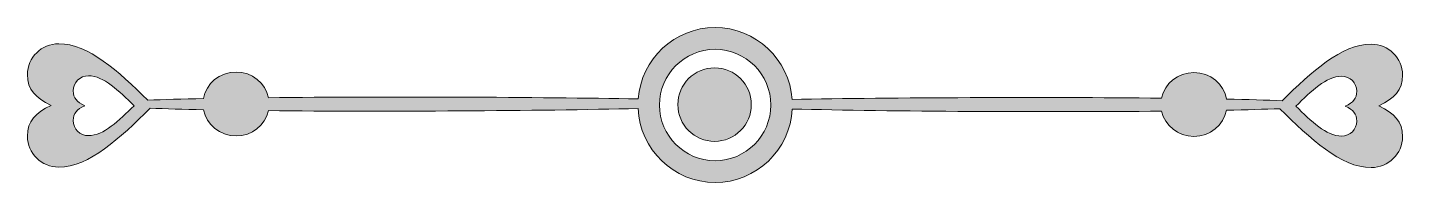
# Model space of a CAD drawing. Header units: inches. Extents: x -408 to 1003, y 341 to 500.
import ezdxf

# ---------------------------------------------------------------- set-up
doc = ezdxf.new("R2010")
doc.units = ezdxf.units.IN
doc.header["$MEASUREMENT"] = 0
doc.layers.add('图层 1', color=7, linetype='Continuous')

# ---------------------------------------------------------------- blocks, each defined once
blk = doc.blocks.new('block 2')
at = {"layer": '图层 1', "true_color": 0xffffff}
h = blk.add_hatch(color=7, dxfattribs=at)
h.dxf.hatch_style = 2
edge = h.paths.add_edge_path()
edge.add_spline(control_points=[(979.1, 419.6), (995.2, 427.5), (1003.3, 435.4), (1003.3, 451.2), (1003.3, 468.6), (988.9, 482.8), (971.1, 482.8), (940.6, 482.8), (910.2, 454.6), (879.8, 424.9), (863.7, 425.5), (844.3, 426.1), (822.6, 426.5), (819.9, 442), (806, 453.8), (789.2, 453.8), (772.8, 453.8), (759.1, 442.5), (756, 427.5), (635.3, 428.8), (479, 428.1), (376.7, 426.2), (373.7, 467.3), (339.4, 499.9), (297.6, 499.9), (256, 499.9), (221.8, 467.5), (218.6, 426.7), (116.3, 428.6), (-40.2, 429.3), (-160.9, 428), (-164.1, 443), (-177.8, 454.3), (-194.2, 454.3), (-211, 454.3), (-224.9, 442.5), (-227.6, 427), (-249.3, 426.6), (-268.7, 426.1), (-284.8, 425.4), (-315.2, 455.1), (-345.7, 483.3), (-376.1, 483.3), (-393.9, 483.3), (-408.3, 469.1), (-408.3, 451.7), (-408.3, 435.9), (-400.2, 428), (-384.1, 420.1), (-400.2, 412.2), (-408.3, 404.3), (-408.3, 388.5), (-408.3, 371.1), (-393.9, 356.9), (-376.1, 356.9), (-344.8, 356.9), (-313.6, 386.6), (-282.4, 417.2), (-266.7, 416.6), (-248.2, 416.1), (-227.6, 415.7), (-224.7, 400.4), (-210.8, 388.8), (-194.2, 388.8), (-177.9, 388.8), (-164.3, 399.9), (-161, 414.7), (-40.2, 413.5), (116.3, 414.5), (218.5, 416.9), (220.4, 374.9), (255.1, 341.1), (297.6, 341.1), (340, 341.1), (374.6, 374.6), (376.8, 416.4), (479, 413.9), (635.3, 413), (756, 414.2), (759.3, 399.4), (772.9, 388.3), (789.2, 388.3), (805.8, 388.3), (819.7, 399.9), (822.6, 415.2), (843.2, 415.6), (861.7, 416.1), (877.4, 416.7), (908.6, 386.1), (939.8, 356.4), (971.1, 356.4), (988.9, 356.4), (1003.3, 370.6), (1003.3, 388), (1003.3, 403.8), (995.2, 411.7), (979.1, 419.6)], knot_values=[0, 0, 0, 0, 1, 1, 1, 2, 2, 2, 3, 3, 3, 4, 4, 4, 5, 5, 5, 6, 6, 6, 7, 7, 7, 8, 8, 8, 9, 9, 9, 10, 10, 10, 11, 11, 11, 12, 12, 12, 13, 13, 13, 14, 14, 14, 15, 15, 15, 16, 16, 16, 17, 17, 17, 18, 18, 18, 19, 19, 19, 20, 20, 20, 21, 21, 21, 22, 22, 22, 23, 23, 23, 24, 24, 24, 25, 25, 25, 26, 26, 26, 27, 27, 27, 28, 28, 28, 29, 29, 29, 30, 30, 30, 31, 31, 31, 32, 32, 32, 32], degree=3, periodic=1)
edge = h.paths.add_edge_path()
edge.add_spline(control_points=[(-345.7, 389.1), (-354.4, 389.1), (-361.4, 396), (-361.4, 404.5), (-361.4, 412.1), (-357.5, 416), (-349.6, 419.8), (-357.5, 423.6), (-361.4, 427.5), (-361.4, 435.1), (-361.4, 443.6), (-354.4, 450.4), (-345.7, 450.4), (-330.1, 450.4), (-314.5, 435.1), (-298.8, 419.8), (-314.5, 404.5), (-330.1, 389.1), (-345.7, 389.1)], knot_values=[0, 0, 0, 0, 1, 1, 1, 2, 2, 2, 3, 3, 3, 4, 4, 4, 5, 5, 5, 6, 6, 6, 6], degree=3, periodic=1)
edge = h.paths.add_edge_path()
edge.add_spline(control_points=[(297.6, 363.4), (266.2, 363.4), (240.5, 389), (240.5, 420.5), (240.5, 451.9), (266.2, 477.6), (297.6, 477.6), (329.1, 477.6), (354.8, 451.9), (354.8, 420.5), (354.8, 389), (329.1, 363.4), (297.6, 363.4)], knot_values=[0, 0, 0, 0, 1, 1, 1, 2, 2, 2, 3, 3, 3, 4, 4, 4, 4], degree=3, periodic=1)
edge = h.paths.add_edge_path()
edge.add_spline(control_points=[(956.4, 404), (956.4, 395.5), (949.4, 388.6), (940.7, 388.6), (925.1, 388.6), (909.5, 404), (893.8, 419.3), (909.5, 434.6), (925.1, 449.9), (940.7, 449.9), (949.4, 449.9), (956.4, 443.1), (956.4, 434.6), (956.4, 426.9), (952.5, 423.1), (944.6, 419.3), (952.5, 415.4), (956.4, 411.6), (956.4, 404)], knot_values=[0, 0, 0, 0, 1, 1, 1, 2, 2, 2, 3, 3, 3, 4, 4, 4, 5, 5, 5, 6, 6, 6, 6], degree=3, periodic=1)
h = blk.add_hatch(color=7, dxfattribs=at)
h.dxf.hatch_style = 2
edge = h.paths.add_edge_path()
edge.add_spline(control_points=[(297.1, 458.6), (276.3, 458.6), (259.4, 441.7), (259.4, 420.9), (259.4, 400.1), (276.3, 383.2), (297.1, 383.2), (317.8, 383.2), (334.8, 400.1), (334.8, 420.9), (334.8, 441.7), (317.8, 458.6), (297.1, 458.6)], knot_values=[0, 0, 0, 0, 1, 1, 1, 2, 2, 2, 3, 3, 3, 4, 4, 4, 4], degree=3, periodic=1)
at = {"layer": '图层 1', "lineweight": 0}
for points, knots in [([(979.1, 419.6), (995.2, 427.5), (1003.3, 435.4), (1003.3, 451.2), (1003.3, 468.6), (988.9, 482.8), (971.1, 482.8), (940.6, 482.8), (910.2, 454.6), (879.8, 424.9), (863.7, 425.5), (844.3, 426.1), (822.6, 426.5), (819.9, 442), (806, 453.8), (789.2, 453.8), (772.8, 453.8), (759.1, 442.5), (756, 427.5), (635.3, 428.8), (479, 428.1), (376.7, 426.2), (373.7, 467.3), (339.4, 499.9), (297.6, 499.9), (256, 499.9), (221.8, 467.5), (218.6, 426.7), (116.3, 428.6), (-40.2, 429.3), (-160.9, 428), (-164.1, 443), (-177.8, 454.3), (-194.2, 454.3), (-211, 454.3), (-224.9, 442.5), (-227.6, 427), (-249.3, 426.6), (-268.7, 426.1), (-284.8, 425.4), (-315.2, 455.1), (-345.7, 483.3), (-376.1, 483.3), (-393.9, 483.3), (-408.3, 469.1), (-408.3, 451.7), (-408.3, 435.9), (-400.2, 428), (-384.1, 420.1), (-400.2, 412.2), (-408.3, 404.3), (-408.3, 388.5), (-408.3, 371.1), (-393.9, 356.9), (-376.1, 356.9), (-344.8, 356.9), (-313.6, 386.6), (-282.4, 417.2), (-266.7, 416.6), (-248.2, 416.1), (-227.6, 415.7), (-224.7, 400.4), (-210.8, 388.8), (-194.2, 388.8), (-177.9, 388.8), (-164.3, 399.9), (-161, 414.7), (-40.2, 413.5), (116.3, 414.5), (218.5, 416.9), (220.4, 374.9), (255.1, 341.1), (297.6, 341.1), (340, 341.1), (374.6, 374.6), (376.8, 416.4), (479, 413.9), (635.3, 413), (756, 414.2), (759.3, 399.4), (772.9, 388.3), (789.2, 388.3), (805.8, 388.3), (819.7, 399.9), (822.6, 415.2), (843.2, 415.6), (861.7, 416.1), (877.4, 416.7), (908.6, 386.1), (939.8, 356.4), (971.1, 356.4), (988.9, 356.4), (1003.3, 370.6), (1003.3, 388), (1003.3, 403.8), (995.2, 411.7), (979.1, 419.6)], [0, 0, 0, 0, 1, 1, 1, 2, 2, 2, 3, 3, 3, 4, 4, 4, 5, 5, 5, 6, 6, 6, 7, 7, 7, 8, 8, 8, 9, 9, 9, 10, 10, 10, 11, 11, 11, 12, 12, 12, 13, 13, 13, 14, 14, 14, 15, 15, 15, 16, 16, 16, 17, 17, 17, 18, 18, 18, 19, 19, 19, 20, 20, 20, 21, 21, 21, 22, 22, 22, 23, 23, 23, 24, 24, 24, 25, 25, 25, 26, 26, 26, 27, 27, 27, 28, 28, 28, 29, 29, 29, 30, 30, 30, 31, 31, 31, 32, 32, 32, 32]), ([(297.6, 363.4), (266.2, 363.4), (240.5, 389), (240.5, 420.5), (240.5, 451.9), (266.2, 477.6), (297.6, 477.6), (329.1, 477.6), (354.8, 451.9), (354.8, 420.5), (354.8, 389), (329.1, 363.4), (297.6, 363.4)], [0, 0, 0, 0, 1, 1, 1, 2, 2, 2, 3, 3, 3, 4, 4, 4, 4]), ([(297.1, 458.6), (276.3, 458.6), (259.4, 441.7), (259.4, 420.9), (259.4, 400.1), (276.3, 383.2), (297.1, 383.2), (317.8, 383.2), (334.8, 400.1), (334.8, 420.9), (334.8, 441.7), (317.8, 458.6), (297.1, 458.6)], [0, 0, 0, 0, 1, 1, 1, 2, 2, 2, 3, 3, 3, 4, 4, 4, 4]), ([(-345.7, 389.1), (-354.4, 389.1), (-361.4, 396), (-361.4, 404.5), (-361.4, 412.1), (-357.5, 416), (-349.6, 419.8), (-357.5, 423.6), (-361.4, 427.5), (-361.4, 435.1), (-361.4, 443.6), (-354.4, 450.4), (-345.7, 450.4), (-330.1, 450.4), (-314.5, 435.1), (-298.8, 419.8), (-314.5, 404.5), (-330.1, 389.1), (-345.7, 389.1)], [0, 0, 0, 0, 1, 1, 1, 2, 2, 2, 3, 3, 3, 4, 4, 4, 5, 5, 5, 6, 6, 6, 6]), ([(956.4, 404), (956.4, 395.5), (949.4, 388.6), (940.7, 388.6), (925.1, 388.6), (909.5, 404), (893.8, 419.3), (909.5, 434.6), (925.1, 449.9), (940.7, 449.9), (949.4, 449.9), (956.4, 443.1), (956.4, 434.6), (956.4, 426.9), (952.5, 423.1), (944.6, 419.3), (952.5, 415.4), (956.4, 411.6), (956.4, 404)], [0, 0, 0, 0, 1, 1, 1, 2, 2, 2, 3, 3, 3, 4, 4, 4, 5, 5, 5, 6, 6, 6, 6])]:
    blk.add_open_spline(points, degree=3, knots=knots, dxfattribs=at)

msp = doc.modelspace()

# ---------------------------------------------------------------- block references
at = {"layer": '图层 1'}
msp.add_blockref('block 2', (0, 0), dxfattribs=at)

doc.saveas('drawing.dxf')
